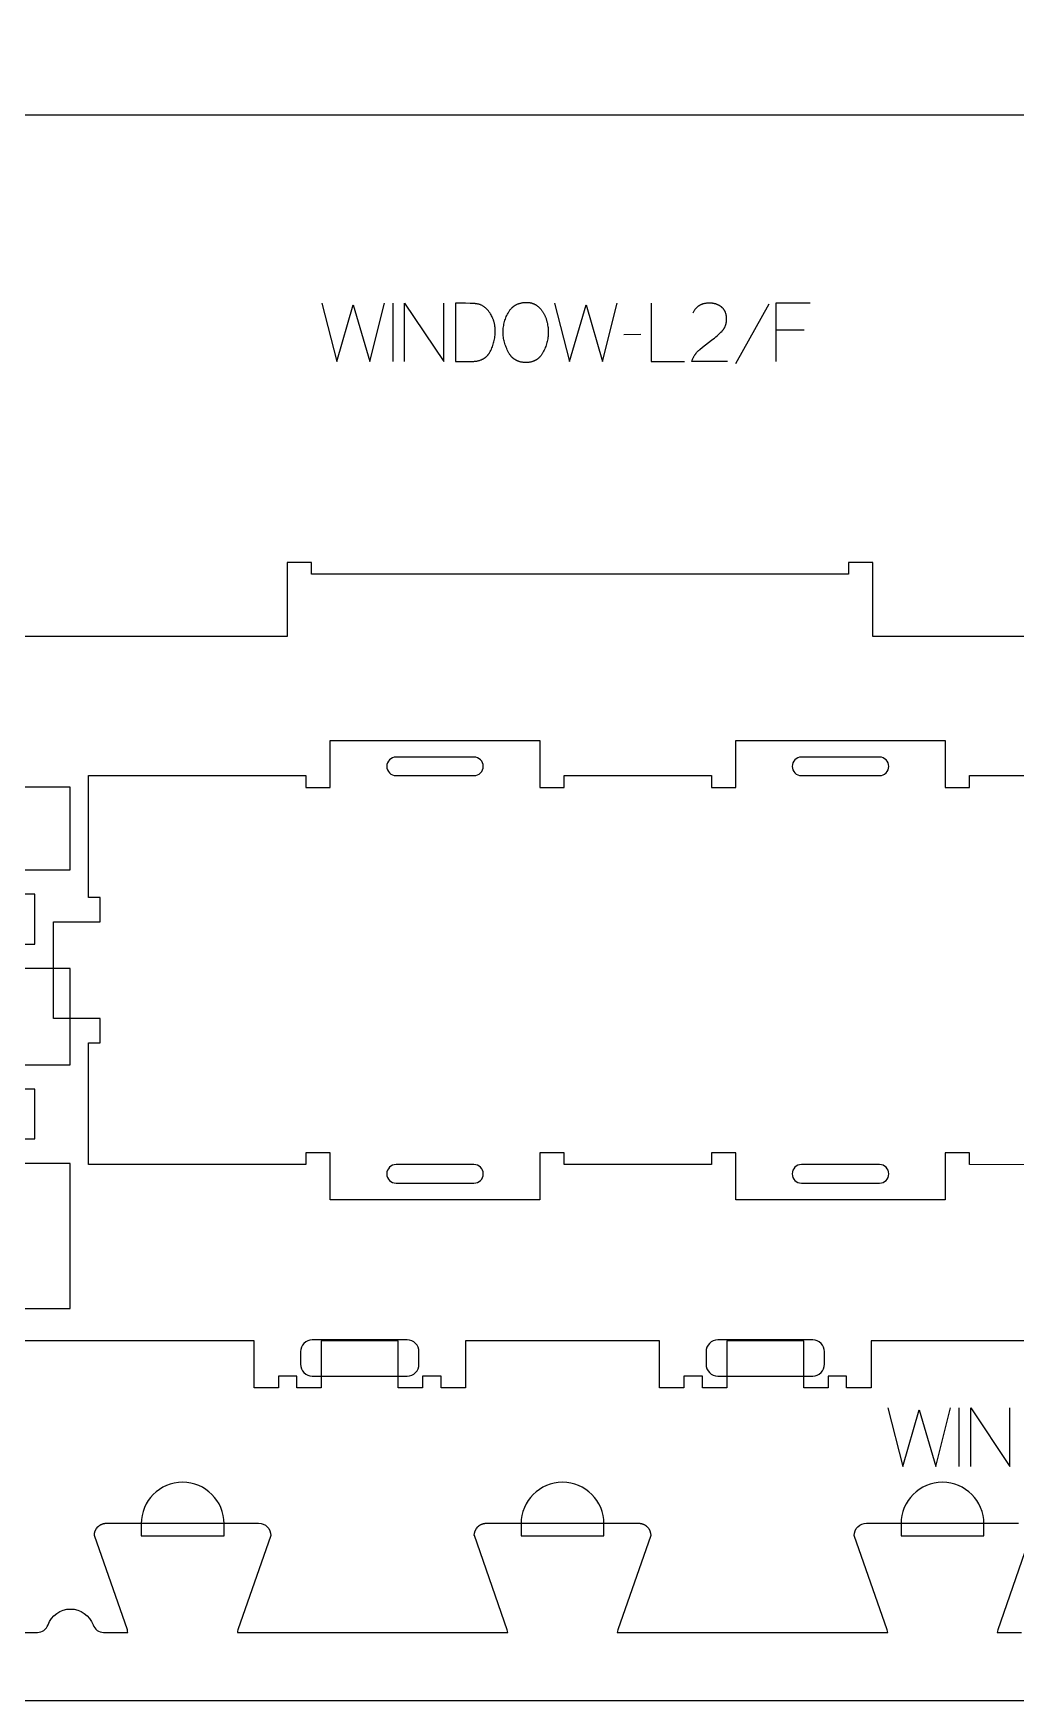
# Model space of a CAD drawing. Extents: x 0 to 4485, y 0 to 8771.
# Drawn here: x 1619 to 2123, y 3763 to 4618 of the extents above; entities that cross this region are included whole.
import ezdxf

# ---------------------------------------------------------------- set-up
doc = ezdxf.new("R2010")
doc.units = 0
for name, color, linetype in [('0_SHEET_SPRUCEPLY_2440X122', 1, 'CONTINUOUS'), ('1_ANYTOOL_1MMDEEP_LABELS_S', 2, 'CONTINUOUS'), ('3_ANYTOOL_CUTTHROUGH_INSID', 4, 'CONTINUOUS'), ('4_ANYTOOL_CUTTHROUGH_OUTSI', 5, 'CONTINUOUS'), ('5_ANYTOOL_HALF_MILL_9MM_IN', 3, 'CONTINUOUS')]:
    doc.layers.add(name, color=color, linetype=linetype)

msp = doc.modelspace()

# ---------------------------------------------------------------- linework, layer by layer
at = {"layer": '0_SHEET_SPRUCEPLY_2440X122'}
msp.add_lwpolyline([(371.7, 4982.59), (371.7, 3762.59), (2811.7, 3762.59), (2811.7, 4982.59)], close=True, dxfattribs=at)
at = {"layer": '1_ANYTOOL_1MMDEEP_LABELS_S', "color": 2}
for points in [[(1766.89, 4479.43), (1774.61, 4449.43), (1783.05, 4478.53), (1791.54, 4449.43), (1799.04, 4479.43)], [(1803.41, 4479.43), (1803.41, 4449.43)], [(1809.41, 4449.43), (1809.41, 4479.43), (1829.46, 4449.43), (1829.46, 4479.43)], [(1886.29, 4479.43), (1894.01, 4449.43), (1902.45, 4478.53), (1910.94, 4449.43), (1918.44, 4479.43)], [(1935.79, 4479.43), (1935.79, 4449.43), (1952.89, 4449.43)], [(1975.05, 4449.47), (1956.75, 4449.51), (1956.9, 4449.97), (1956.97, 4450.19), (1957.06, 4450.42), (1957.14, 4450.64), (1957.23, 4450.85), (1957.32, 4451.07), (1957.42, 4451.28), (1957.52, 4451.49), (1957.62, 4451.7), (1957.73, 4451.9), (1957.84, 4452.11), (1957.96, 4452.31), (1958.07, 4452.5), (1958.19, 4452.7), (1958.32, 4452.89), (1958.45, 4453.09), (1958.58, 4453.27), (1958.72, 4453.46), (1958.85, 4453.64), (1959, 4453.83), (1959.14, 4454), (1959.29, 4454.18), (1959.45, 4454.36), (1959.6, 4454.53), (1959.76, 4454.7), (1959.93, 4454.86), (1960.09, 4455.03), (1960.27, 4455.19), (1960.44, 4455.35), (1960.8, 4455.66), (1962.28, 4456.88), (1963.77, 4458.07), (1965.28, 4459.23), (1966.8, 4460.36), (1967.55, 4460.92), (1968.29, 4461.49), (1969, 4462.06), (1969.69, 4462.65), (1970.35, 4463.24), (1971, 4463.84), (1971.62, 4464.45), (1972.22, 4465.07), (1972.37, 4465.23), (1972.51, 4465.39), (1972.64, 4465.55), (1972.77, 4465.71), (1972.9, 4465.88), (1973.02, 4466.04), (1973.14, 4466.21), (1973.25, 4466.39), (1973.36, 4466.56), (1973.46, 4466.74), (1973.56, 4466.92), (1973.66, 4467.1), (1973.75, 4467.28), (1973.83, 4467.47), (1973.91, 4467.66), (1973.99, 4467.85), (1974.06, 4468.04), (1974.13, 4468.23), (1974.19, 4468.43), (1974.25, 4468.63), (1974.3, 4468.83), (1974.35, 4469.04), (1974.39, 4469.24), (1974.43, 4469.45), (1974.47, 4469.66), (1974.5, 4469.87), (1974.52, 4470.09), (1974.54, 4470.31), (1974.56, 4470.53), (1974.57, 4470.75), (1974.58, 4470.97), (1974.58, 4471.2), (1974.58, 4471.45), (1974.57, 4471.7), (1974.56, 4471.94), (1974.54, 4472.18), (1974.52, 4472.41), (1974.49, 4472.64), (1974.46, 4472.87), (1974.42, 4473.09), (1974.38, 4473.31), (1974.33, 4473.53), (1974.28, 4473.74), (1974.22, 4473.95), (1974.16, 4474.15), (1974.09, 4474.36), (1974.02, 4474.55), (1973.95, 4474.75), (1973.86, 4474.94), (1973.78, 4475.12), (1973.69, 4475.3), (1973.59, 4475.48), (1973.49, 4475.66), (1973.38, 4475.83), (1973.27, 4475.99), (1973.16, 4476.16), (1973.04, 4476.32), (1972.91, 4476.47), (1972.78, 4476.62), (1972.64, 4476.77), (1972.5, 4476.92), (1972.36, 4477.06), (1972.21, 4477.19), (1972.05, 4477.33), (1971.89, 4477.46), (1971.73, 4477.58), (1971.56, 4477.7), (1971.4, 4477.82), (1971.23, 4477.93), (1971.05, 4478.04), (1970.88, 4478.15), (1970.7, 4478.25), (1970.52, 4478.34), (1970.34, 4478.44), (1970.15, 4478.52), (1969.97, 4478.61), (1969.78, 4478.69), (1969.58, 4478.76), (1969.39, 4478.84), (1969.19, 4478.9), (1968.99, 4478.97), (1968.78, 4479.03), (1968.58, 4479.08), (1968.37, 4479.13), (1968.16, 4479.18), (1967.95, 4479.22), (1967.73, 4479.26), (1967.51, 4479.3), (1967.29, 4479.33), (1967.06, 4479.35), (1966.84, 4479.38), (1966.61, 4479.4), (1966.38, 4479.41), (1966.14, 4479.42), (1965.66, 4479.43), (1965.3, 4479.42), (1964.94, 4479.41), (1964.58, 4479.38), (1964.24, 4479.35), (1963.9, 4479.3), (1963.56, 4479.25), (1963.24, 4479.18), (1962.92, 4479.11), (1962.6, 4479.02), (1962.45, 4478.98), (1962.29, 4478.93), (1962.14, 4478.88), (1961.99, 4478.83), (1961.84, 4478.77), (1961.7, 4478.71), (1961.55, 4478.65), (1961.41, 4478.59), (1961.27, 4478.52), (1961.13, 4478.45), (1960.99, 4478.38), (1960.85, 4478.31), (1960.72, 4478.23), (1960.59, 4478.15), (1960.45, 4478.07), (1960.32, 4477.99), (1960.2, 4477.9), (1960.07, 4477.81), (1959.94, 4477.72), (1959.82, 4477.63), (1959.7, 4477.53), (1959.58, 4477.44), (1959.46, 4477.33), (1959.34, 4477.23), (1959.23, 4477.13), (1959.11, 4477.02), (1959, 4476.91), (1958.89, 4476.79), (1958.78, 4476.68), (1958.67, 4476.56), (1958.57, 4476.44), (1958.46, 4476.32), (1958.26, 4476.06), (1958.06, 4475.8), (1957.87, 4475.52), (1957.69, 4475.24), (1957.51, 4474.95), (1957.34, 4474.64), (1957.18, 4474.33)], [(1996.26, 4478.96), (1979.08, 4448.19)], [(2017.52, 4479.43), (1999.86, 4479.43), (1999.86, 4449.43)], [(2014.35, 4465.46), (1999.86, 4465.46)], [(1930.65, 4463.31), (1921.86, 4463.23)], [(2057.26, 3912.73), (2064.97, 3882.73), (2073.41, 3911.83), (2081.9, 3882.73), (2089.4, 3912.73)], [(2093.77, 3912.73), (2093.77, 3882.73)], [(2099.77, 3882.73), (2099.77, 3912.73), (2119.83, 3882.73), (2119.83, 3912.73)]]:
    msp.add_lwpolyline(points, dxfattribs=at)
for points in [[(1835.51, 4479.43), (1835.51, 4449.43), (1844.04, 4449.51), (1844.45, 4449.52), (1844.85, 4449.54), (1845.25, 4449.57), (1845.63, 4449.61), (1846.01, 4449.66), (1846.38, 4449.72), (1846.75, 4449.78), (1847.11, 4449.86), (1847.45, 4449.95), (1847.79, 4450.04), (1848.13, 4450.14), (1848.45, 4450.26), (1848.77, 4450.38), (1848.92, 4450.45), (1849.08, 4450.52), (1849.23, 4450.59), (1849.38, 4450.66), (1849.53, 4450.73), (1849.67, 4450.81), (1849.81, 4450.89), (1849.96, 4450.97), (1850.1, 4451.06), (1850.23, 4451.14), (1850.37, 4451.23), (1850.5, 4451.32), (1850.64, 4451.42), (1850.77, 4451.51), (1850.89, 4451.61), (1851.02, 4451.71), (1851.14, 4451.82), (1851.27, 4451.92), (1851.39, 4452.03), (1851.5, 4452.14), (1851.62, 4452.25), (1851.73, 4452.37), (1851.85, 4452.48), (1851.96, 4452.6), (1852.06, 4452.73), (1852.17, 4452.85), (1852.28, 4452.98), (1852.38, 4453.11), (1852.48, 4453.24), (1852.58, 4453.37), (1852.67, 4453.51), (1852.77, 4453.65), (1852.95, 4453.93), (1853.13, 4454.22), (1853.29, 4454.53), (1853.61, 4455.15), (1853.91, 4455.77), (1854.18, 4456.4), (1854.44, 4457.04), (1854.67, 4457.68), (1854.89, 4458.33), (1855.08, 4458.98), (1855.25, 4459.64), (1855.41, 4460.3), (1855.54, 4460.97), (1855.65, 4461.65), (1855.74, 4462.33), (1855.82, 4463.02), (1855.87, 4463.71), (1855.9, 4464.41), (1855.91, 4465.11), (1855.9, 4465.71), (1855.87, 4466.3), (1855.82, 4466.89), (1855.75, 4467.47), (1855.66, 4468.04), (1855.61, 4468.32), (1855.56, 4468.61), (1855.5, 4468.89), (1855.43, 4469.17), (1855.36, 4469.44), (1855.29, 4469.72), (1855.21, 4470), (1855.12, 4470.27), (1855.03, 4470.54), (1854.94, 4470.81), (1854.84, 4471.08), (1854.73, 4471.35), (1854.62, 4471.62), (1854.51, 4471.88), (1854.27, 4472.4), (1854, 4472.92), (1853.72, 4473.44), (1853.42, 4473.94), (1853.23, 4474.25), (1853.03, 4474.55), (1852.83, 4474.83), (1852.62, 4475.11), (1852.41, 4475.38), (1852.2, 4475.64), (1851.99, 4475.89), (1851.77, 4476.13), (1851.55, 4476.36), (1851.32, 4476.59), (1851.09, 4476.8), (1850.86, 4477), (1850.63, 4477.2), (1850.39, 4477.39), (1850.15, 4477.56), (1849.9, 4477.73), (1849.65, 4477.89), (1849.4, 4478.04), (1849.15, 4478.18), (1848.89, 4478.31), (1848.62, 4478.43), (1848.36, 4478.54), (1848.09, 4478.64), (1847.82, 4478.74), (1847.54, 4478.82), (1847.26, 4478.89), (1846.98, 4478.96), (1846.69, 4479.02), (1846.4, 4479.06), (1846.11, 4479.1), (1845.81, 4479.13), (1845.51, 4479.15), (1843.08, 4479.26), (1840.6, 4479.34), (1838.08, 4479.39)], [(1871.98, 4479.77), (1872.35, 4479.77), (1872.71, 4479.75), (1873.07, 4479.72), (1873.42, 4479.68), (1873.59, 4479.65), (1873.77, 4479.63), (1873.93, 4479.6), (1874.1, 4479.56), (1874.27, 4479.53), (1874.43, 4479.49), (1874.59, 4479.45), (1874.75, 4479.4), (1874.91, 4479.35), (1875.07, 4479.3), (1875.22, 4479.25), (1875.38, 4479.19), (1875.53, 4479.13), (1875.68, 4479.07), (1875.83, 4479.01), (1875.97, 4478.94), (1876.12, 4478.87), (1876.26, 4478.79), (1876.4, 4478.72), (1876.54, 4478.64), (1876.68, 4478.56), (1876.81, 4478.47), (1876.95, 4478.38), (1877.08, 4478.29), (1877.34, 4478.1), (1877.59, 4477.91), (1877.84, 4477.71), (1878.08, 4477.5), (1878.32, 4477.29), (1878.55, 4477.07), (1878.77, 4476.85), (1878.99, 4476.62), (1879.2, 4476.38), (1879.41, 4476.13), (1879.61, 4475.88), (1879.81, 4475.63), (1880, 4475.37), (1880.18, 4475.1), (1880.36, 4474.82), (1880.53, 4474.54), (1880.69, 4474.26), (1880.85, 4473.97), (1881.01, 4473.67), (1881.16, 4473.38), (1881.3, 4473.08), (1881.44, 4472.77), (1881.57, 4472.46), (1881.7, 4472.15), (1881.82, 4471.84), (1881.93, 4471.52), (1882.04, 4471.2), (1882.14, 4470.87), (1882.24, 4470.54), (1882.33, 4470.21), (1882.42, 4469.87), (1882.5, 4469.53), (1882.65, 4468.85), (1882.77, 4468.17), (1882.88, 4467.5), (1882.97, 4466.84), (1883.03, 4466.18), (1883.08, 4465.53), (1883.11, 4464.89), (1883.12, 4464.26), (1883.11, 4463.62), (1883.08, 4462.98), (1883.02, 4462.34), (1882.95, 4461.71), (1882.85, 4461.07), (1882.73, 4460.43), (1882.59, 4459.79), (1882.43, 4459.16), (1882.25, 4458.52), (1882.04, 4457.88), (1881.81, 4457.24), (1881.57, 4456.61), (1881.3, 4455.97), (1881, 4455.33), (1880.69, 4454.69), (1880.36, 4454.06), (1880.18, 4453.74), (1880, 4453.44), (1879.81, 4453.15), (1879.62, 4452.86), (1879.42, 4452.59), (1879.21, 4452.32), (1878.99, 4452.07), (1878.78, 4451.83), (1878.66, 4451.71), (1878.55, 4451.59), (1878.43, 4451.48), (1878.32, 4451.37), (1878.2, 4451.26), (1878.08, 4451.15), (1877.96, 4451.05), (1877.83, 4450.95), (1877.71, 4450.85), (1877.58, 4450.75), (1877.46, 4450.66), (1877.33, 4450.57), (1877.2, 4450.48), (1877.06, 4450.4), (1876.93, 4450.31), (1876.79, 4450.23), (1876.66, 4450.15), (1876.52, 4450.08), (1876.38, 4450), (1876.24, 4449.93), (1876.09, 4449.86), (1875.95, 4449.8), (1875.8, 4449.73), (1875.65, 4449.67), (1875.5, 4449.62), (1875.35, 4449.56), (1875.2, 4449.51), (1875.05, 4449.45), (1874.73, 4449.36), (1874.41, 4449.28), (1874.09, 4449.2), (1873.76, 4449.14), (1873.42, 4449.08), (1873.07, 4449.04), (1872.72, 4449), (1872.37, 4448.98), (1872, 4448.96), (1871.64, 4448.96), (1871.25, 4448.96), (1870.88, 4448.98), (1870.51, 4449), (1870.15, 4449.04), (1869.79, 4449.08), (1869.44, 4449.14), (1869.1, 4449.2), (1868.76, 4449.28), (1868.43, 4449.37), (1868.11, 4449.46), (1867.95, 4449.51), (1867.8, 4449.57), (1867.64, 4449.63), (1867.49, 4449.69), (1867.33, 4449.75), (1867.18, 4449.81), (1867.03, 4449.88), (1866.89, 4449.95), (1866.74, 4450.02), (1866.6, 4450.1), (1866.46, 4450.17), (1866.32, 4450.25), (1866.18, 4450.34), (1866.04, 4450.42), (1865.9, 4450.51), (1865.77, 4450.6), (1865.64, 4450.69), (1865.51, 4450.78), (1865.38, 4450.88), (1865.25, 4450.98), (1865.13, 4451.08), (1865, 4451.19), (1864.88, 4451.3), (1864.76, 4451.41), (1864.64, 4451.52), (1864.52, 4451.64), (1864.41, 4451.75), (1864.29, 4451.87), (1864.18, 4452), (1864.07, 4452.12), (1863.86, 4452.38), (1863.65, 4452.65), (1863.44, 4452.93), (1863.25, 4453.22), (1863.06, 4453.51), (1862.88, 4453.82), (1862.7, 4454.14), (1862.37, 4454.79), (1862.05, 4455.44), (1861.76, 4456.09), (1861.49, 4456.74), (1861.24, 4457.39), (1861.02, 4458.04), (1860.81, 4458.69), (1860.63, 4459.34), (1860.46, 4459.99), (1860.32, 4460.64), (1860.21, 4461.29), (1860.11, 4461.94), (1860.03, 4462.6), (1859.98, 4463.25), (1859.95, 4463.9), (1859.94, 4464.56), (1859.95, 4465.25), (1859.98, 4465.94), (1860.04, 4466.62), (1860.12, 4467.3), (1860.22, 4467.97), (1860.34, 4468.63), (1860.49, 4469.29), (1860.66, 4469.94), (1860.85, 4470.59), (1861.07, 4471.23), (1861.3, 4471.86), (1861.56, 4472.49), (1861.85, 4473.12), (1862.15, 4473.73), (1862.48, 4474.34), (1862.83, 4474.95), (1863.01, 4475.25), (1863.2, 4475.53), (1863.4, 4475.81), (1863.6, 4476.08), (1863.81, 4476.34), (1864.03, 4476.59), (1864.25, 4476.83), (1864.49, 4477.06), (1864.6, 4477.17), (1864.72, 4477.28), (1864.84, 4477.39), (1864.96, 4477.49), (1865.09, 4477.59), (1865.21, 4477.69), (1865.34, 4477.79), (1865.47, 4477.89), (1865.6, 4477.98), (1865.73, 4478.07), (1865.87, 4478.16), (1866, 4478.25), (1866.14, 4478.33), (1866.28, 4478.41), (1866.42, 4478.49), (1866.56, 4478.57), (1866.71, 4478.64), (1866.85, 4478.71), (1867.15, 4478.85), (1867.45, 4478.98), (1867.76, 4479.09), (1868.07, 4479.2), (1868.4, 4479.3), (1868.72, 4479.39), (1869.06, 4479.47), (1869.4, 4479.54), (1869.75, 4479.6), (1870.11, 4479.65), (1870.47, 4479.7), (1870.83, 4479.73), (1871.21, 4479.75), (1871.59, 4479.77)]]:
    msp.add_lwpolyline(points, close=True, dxfattribs=at)
at = {"layer": '3_ANYTOOL_CUTTHROUGH_INSID', "color": 4}
for points in [[(1844.99, 4237.05, 1), (1844.99, 4246.55), (1804.99, 4246.55, 1), (1804.99, 4237.05)], [(2052.99, 4237.05, 1), (2052.99, 4246.55), (2012.99, 4246.55, 1), (2012.99, 4237.05)], [(1844.99, 4037.55), (1804.99, 4037.55, 1), (1804.99, 4028.05), (1844.99, 4028.05, 1)], [(2052.99, 4037.55), (2012.99, 4037.55, 1), (2012.99, 4028.05), (2052.99, 4028.05, 1)]]:
    msp.add_lwpolyline(points, format="xyb", close=True, dxfattribs=at)
at = {"layer": '4_ANYTOOL_CUTTHROUGH_OUTSI', "color": 5}
for points in [[(1449.58, 4575.91), (2049.33, 4575.91), (2536.58, 4575.91)], [(2349.08, 4308.41), (2049.58, 4308.41), (2049.58, 4346.41), (2037.08, 4346.41), (2037.08, 4340.41), (1761.58, 4340.41), (1761.58, 4346.41), (1749.08, 4346.41), (1749.08, 4308.41), (1449.58, 4308.41)], [(2162.74, 4037.5), (2099.24, 4037.55), (2099.24, 4043.55), (2086.74, 4043.55), (2086.74, 4019.55), (1979.24, 4019.55), (1979.24, 4043.55), (1966.74, 4043.55), (1966.74, 4037.55), (1891.24, 4037.55), (1891.24, 4043.55), (1878.74, 4043.55), (1878.74, 4019.55), (1771.24, 4019.55), (1771.24, 4043.55), (1758.74, 4043.55), (1758.74, 4037.55), (1647.24, 4037.55), (1647.24, 4100.05), (1653.24, 4100.05), (1653.24, 4112.55), (1629.24, 4112.55), (1629.24, 4162.05), (1653.24, 4162.05), (1653.24, 4174.55), (1647.24, 4174.55), (1647.24, 4237.05), (1758.74, 4237.05), (1758.74, 4231.05), (1771.24, 4231.05), (1771.24, 4255.05), (1878.74, 4255.05), (1878.74, 4231.05), (1891.24, 4231.05), (1891.24, 4237.05), (1966.74, 4237.05), (1966.74, 4231.05), (1979.24, 4231.05), (1979.24, 4255.05), (2086.74, 4255.05), (2086.74, 4231.05), (2099.24, 4231.05), (2099.24, 4237.05), (2162.74, 4237.09)], [(1613.79, 4188.68), (1637.79, 4188.68), (1637.79, 4231.18), (1538.29, 4231.18)], [(1613.79, 4150.68), (1619.79, 4150.68), (1619.79, 4176.18), (1613.79, 4176.18)], [(1613.79, 4088.68), (1637.79, 4088.68), (1637.79, 4138.18), (1613.79, 4138.18)], [(1613.79, 4050.68), (1619.79, 4050.68), (1619.79, 4076.18), (1613.79, 4076.18)], [(1538.29, 3963.68), (1637.79, 3963.68), (1637.79, 4038.18), (1613.79, 4038.18)], [(2136.16, 3947.1), (2048.66, 3947.1), (2048.66, 3923.35), (2048.66, 3923.1), (2036.16, 3923.1), (2036.16, 3929.1), (2026.66, 3929.1), (2026.66, 3923.1), (2014.16, 3923.1), (2014.16, 3923.35), (2014.16, 3947.1), (1974.66, 3947.1), (1974.66, 3923.35), (1974.66, 3923.1), (1962.16, 3923.1), (1962.16, 3929.1), (1952.66, 3929.1), (1952.66, 3923.1), (1940.16, 3923.1), (1940.16, 3923.35), (1940.16, 3947.1), (1840.66, 3947.1), (1840.66, 3923.35), (1840.66, 3923.1), (1828.16, 3923.1), (1828.16, 3929.1), (1818.66, 3929.1), (1818.66, 3923.1), (1806.16, 3923.1), (1806.16, 3923.35), (1806.16, 3947.1), (1766.66, 3947.1), (1766.66, 3923.35), (1766.66, 3923.1), (1754.16, 3923.1), (1754.16, 3929.1), (1744.66, 3929.1), (1744.66, 3923.1), (1732.16, 3923.1), (1732.16, 3923.35), (1732.16, 3947.1), (1590.66, 3947.1)]]:
    msp.add_lwpolyline(points, dxfattribs=at)
for points in [[(1608.66, 3797.6), (1621.06, 3797.6), (1621.06, 3797.6, 0.317837), (1626.48, 3801.43, -0.317837), (1638.03, 3809.6, -0.317837), (1649.58, 3801.43, 0.317837), (1655, 3797.6), (1667.4, 3797.6, 0.061485), (1667.17, 3798.99), (1650.27, 3847.27), (1650.26, 3847.31), (1650.26, 3847.35), (1650.26, 3847.35, -0.198912), (1652.09, 3851.77), (1652.2, 3851.87), (1652.31, 3851.98), (1652.42, 3852.08), (1652.54, 3852.17), (1652.65, 3852.27), (1652.78, 3852.36), (1652.9, 3852.45), (1653.03, 3852.54), (1653.16, 3852.62), (1653.29, 3852.7), (1653.42, 3852.78), (1653.56, 3852.86), (1653.69, 3852.93), (1653.83, 3853), (1653.97, 3853.06), (1654.12, 3853.12), (1654.26, 3853.18), (1654.41, 3853.23), (1654.55, 3853.29), (1654.7, 3853.33), (1654.85, 3853.37), (1655, 3853.41), (1655.15, 3853.45), (1655.3, 3853.48), (1655.45, 3853.51), (1655.6, 3853.53), (1655.75, 3853.55), (1655.91, 3853.57), (1656.06, 3853.58), (1656.21, 3853.59), (1656.36, 3853.6), (1656.51, 3853.6), (1734.51, 3853.6, -0.414214), (1740.76, 3847.35), (1740.76, 3847.31), (1740.74, 3847.27), (1723.85, 3798.99), (1723.85, 3798.99, 0.061485), (1723.61, 3797.6), (1862.3, 3797.6, 0.061485), (1862.07, 3798.99), (1845.17, 3847.27), (1845.16, 3847.31), (1845.16, 3847.35), (1845.16, 3847.35, -0.198912), (1846.99, 3851.77), (1847.1, 3851.87), (1847.21, 3851.98), (1847.32, 3852.08), (1847.44, 3852.17), (1847.55, 3852.27), (1847.68, 3852.36), (1847.8, 3852.45), (1847.93, 3852.54), (1848.06, 3852.62), (1848.19, 3852.7), (1848.32, 3852.78), (1848.46, 3852.86), (1848.59, 3852.93), (1848.73, 3853), (1848.87, 3853.06), (1849.02, 3853.12), (1849.16, 3853.18), (1849.31, 3853.23), (1849.45, 3853.29), (1849.6, 3853.33), (1849.75, 3853.37), (1849.9, 3853.41), (1850.05, 3853.45), (1850.2, 3853.48), (1850.35, 3853.51), (1850.5, 3853.53), (1850.65, 3853.55), (1850.81, 3853.57), (1850.96, 3853.58), (1851.11, 3853.59), (1851.26, 3853.6), (1851.41, 3853.6), (1929.41, 3853.6), (1929.56, 3853.6), (1929.71, 3853.59), (1929.86, 3853.58), (1930.01, 3853.57), (1930.16, 3853.55), (1930.31, 3853.53), (1930.47, 3853.51), (1930.62, 3853.48), (1930.77, 3853.45), (1930.92, 3853.41), (1931.07, 3853.37), (1931.22, 3853.33), (1931.36, 3853.29), (1931.51, 3853.23), (1931.66, 3853.18), (1931.8, 3853.12), (1931.94, 3853.06), (1932.08, 3853), (1932.22, 3852.93), (1932.36, 3852.86), (1932.5, 3852.78), (1932.63, 3852.7), (1932.76, 3852.62), (1932.89, 3852.54), (1933.02, 3852.45), (1933.14, 3852.36), (1933.26, 3852.27), (1933.38, 3852.17), (1933.5, 3852.08), (1933.61, 3851.98), (1933.72, 3851.87), (1933.83, 3851.77, -0.198912), (1935.66, 3847.35), (1935.66, 3847.31), (1935.64, 3847.27), (1918.75, 3798.99), (1918.75, 3798.99, 0.061485), (1918.51, 3797.6), (2057.2, 3797.6, 0.061485), (2056.97, 3798.99), (2040.07, 3847.27), (2040.06, 3847.31), (2040.06, 3847.35), (2040.06, 3847.35, -0.414214), (2046.31, 3853.6), (2124.31, 3853.6)], [(2130.54, 3847.27), (2113.65, 3798.99), (2113.65, 3798.99, 0.061485), (2113.41, 3797.6), (2125.81, 3797.6, 0.317837)]]:
    msp.add_lwpolyline(points, format="xyb", dxfattribs=at)
at = {"layer": '5_ANYTOOL_HALF_MILL_9MM_IN'}
for points in [[(1762.03, 3947.6, 0.414214), (1756.03, 3941.6), (1756.03, 3935.1, 0.414214), (1762.03, 3929.1), (1810.78, 3929.1, 0.414214), (1816.78, 3935.1), (1816.78, 3941.6, 0.414214), (1810.78, 3947.6)], [(1970.03, 3947.6, 0.414214), (1964.03, 3941.6), (1964.03, 3935.1, 0.414214), (1970.03, 3929.1), (2018.78, 3929.1, 0.414214), (2024.78, 3935.1), (2024.78, 3941.6, 0.414214), (2018.78, 3947.6)], [(1716.76, 3853.35, 1), (1674.26, 3853.35), (1674.26, 3853.1), (1674.26, 3847.1), (1716.76, 3847.1), (1716.76, 3853.1), (1716.76, 3853.35)], [(1911.66, 3853.35, 1), (1869.16, 3853.35), (1869.16, 3853.1), (1869.16, 3847.1), (1911.66, 3847.1), (1911.66, 3853.1), (1911.66, 3853.35)], [(2106.56, 3853.35, 1), (2064.06, 3853.35), (2064.06, 3853.1), (2064.06, 3847.1), (2106.56, 3847.1), (2106.56, 3853.1), (2106.56, 3853.35)]]:
    msp.add_lwpolyline(points, format="xyb", close=True, dxfattribs=at)

doc.saveas('drawing.dxf')
